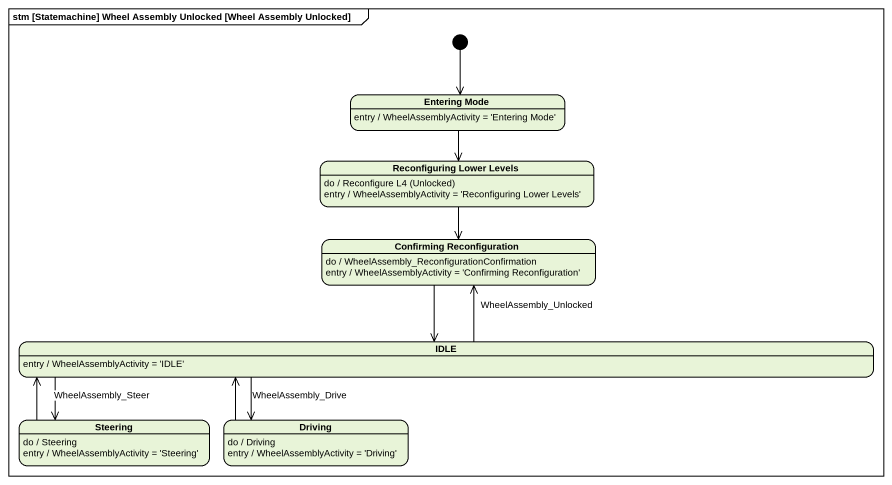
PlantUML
@startuml
mainframe stm [Statemachine] Wheel Assembly Unlocked [Wheel Assembly Unlocked]
hide empty description
state "Entering Mode" as Entering_Mode
Entering_Mode : entry / WheelAssemblyActivity = 'Entering Mode'
state "Reconfiguring Lower Levels" as Reconfiguring_Lower_Levels
Reconfiguring_Lower_Levels : do / Reconfigure L4 (Unlocked)
Reconfiguring_Lower_Levels : entry / WheelAssemblyActivity = 'Reconfiguring Lower Levels'
state "Confirming Reconfiguration" as Confirming_Reconfiguration
Confirming_Reconfiguration : do / WheelAssembly_ReconfigurationConfirmation
Confirming_Reconfiguration : entry / WheelAssemblyActivity = 'Confirming Reconfiguration'
state IDLE
IDLE : entry / WheelAssemblyActivity = 'IDLE'
state Steering
Steering : do / Steering
Steering : entry / WheelAssemblyActivity = 'Steering'
state Driving
Driving : do / Driving
Driving : entry / WheelAssemblyActivity = 'Driving'
[*] --> Entering_Mode
Entering_Mode --> Reconfiguring_Lower_Levels
Reconfiguring_Lower_Levels --> Confirming_Reconfiguration
Confirming_Reconfiguration --> IDLE
IDLE -up-> Confirming_Reconfiguration : WheelAssembly_Unlocked
IDLE -left-> Steering : WheelAssembly_Steer
IDLE --> Driving : WheelAssembly_Drive
Steering -right-> IDLE
Driving -up-> IDLE
@enduml
